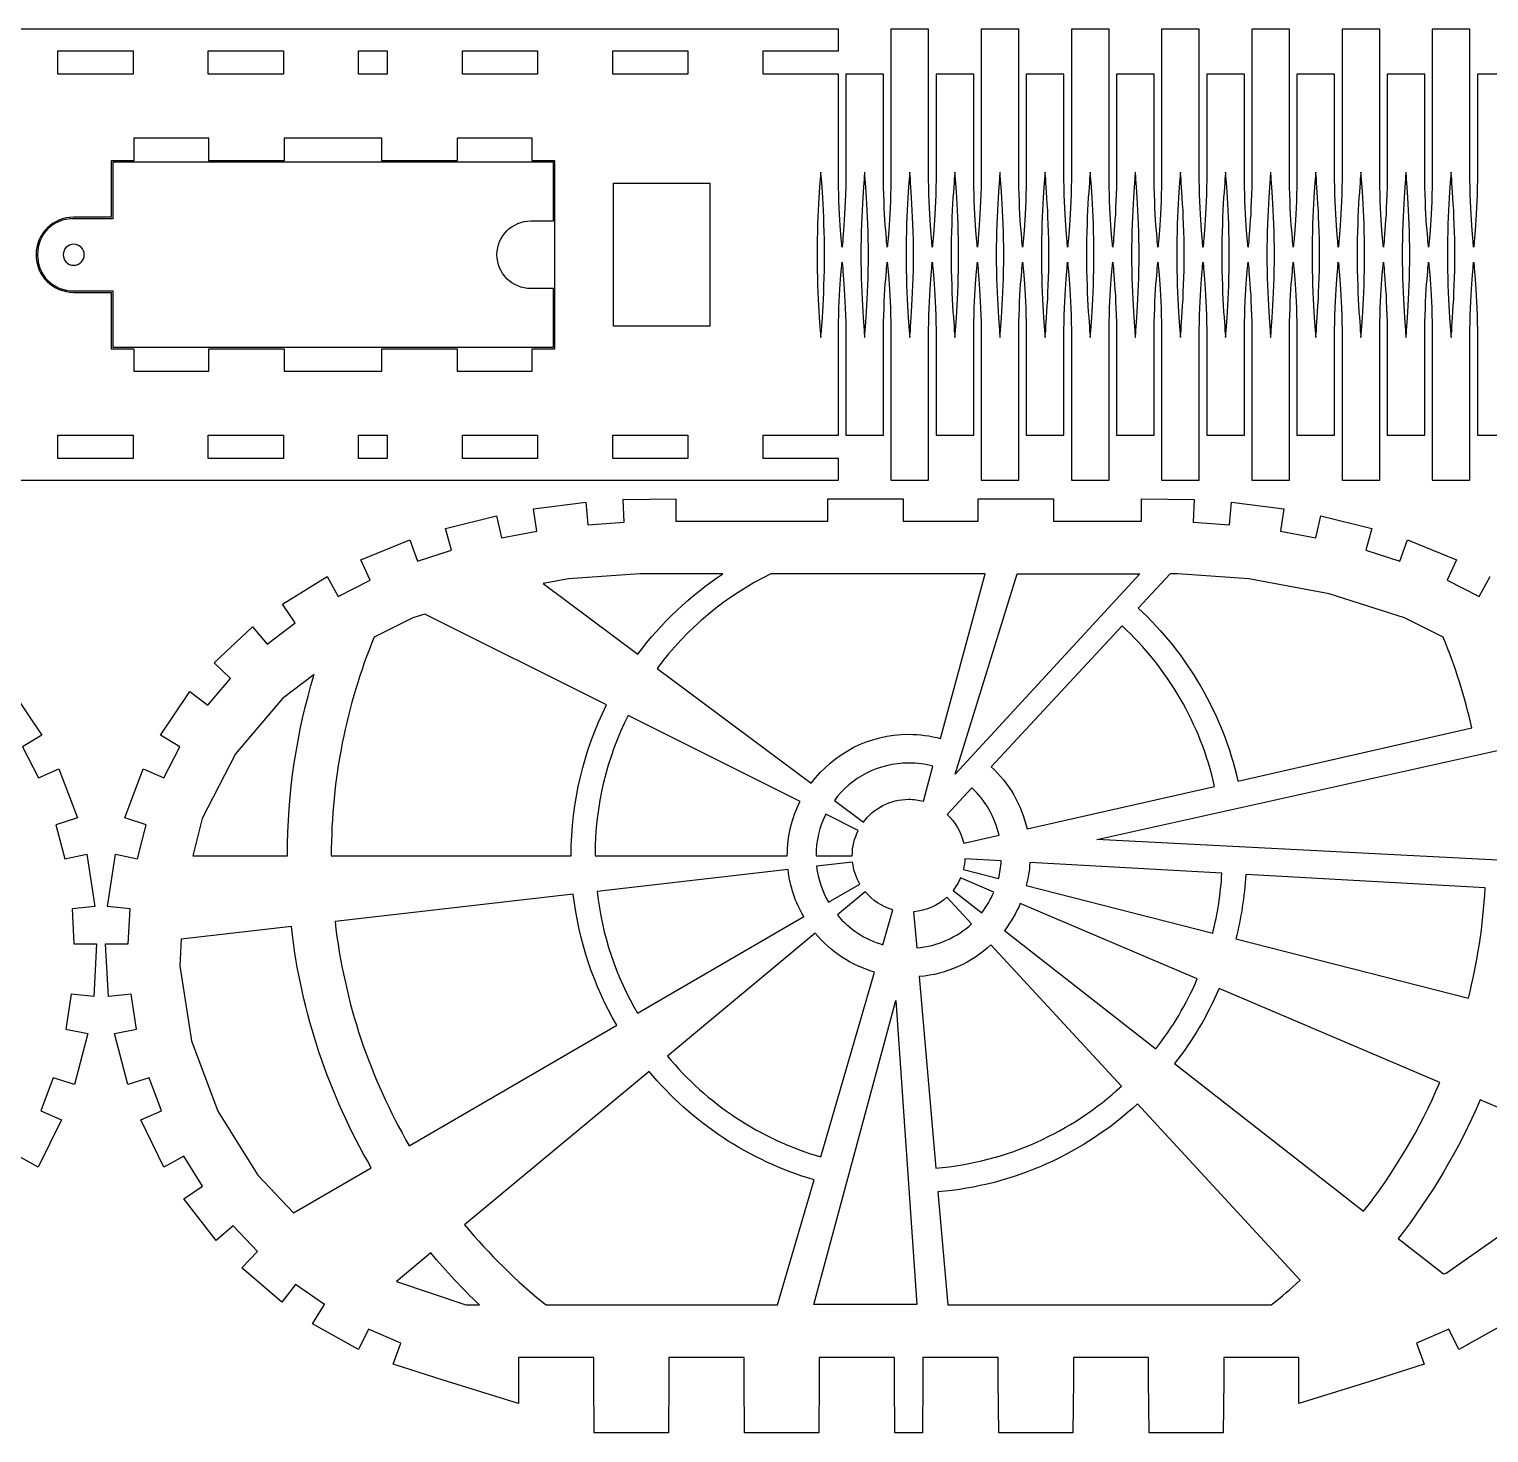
# Model space of a CAD drawing. Extents: x 4 to 516, y -192 to -4.
# Drawn here: x 208.6 to 402.8, y -190.7 to -4 of the extents above; entities that cross this region are included whole.
import ezdxf

# ---------------------------------------------------------------- set-up
doc = ezdxf.new("R2010")
doc.units = 0
doc.layers.add('LAYER_1', color=7, linetype='CONTINUOUS')

msp = doc.modelspace()

# ---------------------------------------------------------------- linework, layer by layer
at = {"layer": 'LAYER_1'}
for points in [[(212.46, -6.9), (222.46, -6.9), (222.46, -10), (212.46, -10), (212.46, -6.9)], [(232.46, -6.9), (242.46, -6.9), (242.46, -10), (232.46, -10), (232.46, -6.9)], [(252.46, -6.9), (256.26, -6.9), (256.26, -10), (252.46, -10), (252.46, -6.9)], [(266.26, -6.9), (276.26, -6.9), (276.26, -10), (266.26, -10), (266.26, -6.9)], [(286.26, -6.9), (296.26, -6.9), (296.26, -10), (286.26, -10), (286.26, -6.9)], [(299.17, -43.5), (286.37, -43.5), (286.37, -24.5), (299.17, -24.5), (299.17, -43.5)], [(222.46, -61.1), (212.46, -61.1), (212.46, -58), (222.46, -58), (222.46, -61.1)], [(242.46, -61.1), (232.46, -61.1), (232.46, -58), (242.46, -58), (242.46, -61.1)], [(256.26, -61.1), (252.46, -61.1), (252.46, -58), (256.26, -58), (256.26, -61.1)], [(276.26, -61.1), (266.26, -61.1), (266.26, -58), (276.26, -58), (276.26, -61.1)], [(296.26, -61.1), (286.26, -61.1), (286.26, -58), (296.26, -58), (296.26, -61.1)], [(404.9, -176.18), (398.78, -179.59), (397.45, -176.9), (393.14, -178.75), (394.19, -181.57), (387.52, -183.68), (377.52, -186.8), (377.52, -180.68), (367.52, -180.68), (367.52, -183.68), (367.45, -190.68), (357.59, -190.68), (357.52, -183.68), (357.52, -180.68), (347.52, -180.68), (347.52, -183.68), (347.45, -190.68), (337.59, -190.68), (337.52, -183.68), (337.52, -180.68), (327.52, -180.68), (327.52, -183.68), (327.45, -190.68), (323.79, -190.68), (323.72, -183.68), (323.72, -180.68), (313.72, -180.68), (313.72, -183.68), (313.65, -190.68), (303.79, -190.68), (303.72, -183.68), (303.72, -180.68), (293.72, -180.68), (293.72, -183.68), (293.65, -190.68), (283.79, -190.68), (283.72, -183.68), (283.72, -180.68), (273.72, -180.68), (273.72, -186.8), (263.72, -183.68), (257.04, -181.57), (258.09, -178.75), (253.78, -176.9), (252.45, -179.59), (246.34, -176.18), (247.93, -173.63), (244.08, -170.95), (242.24, -173.32), (236.94, -168.74), (239.01, -166.57), (235.78, -163.16), (233.5, -165.12), (229.21, -159.58), (231.68, -157.86), (229.2, -153.88), (226.57, -155.33), (223.48, -149.05), (226.24, -147.86), (224.61, -143.46), (221.74, -144.37), (219.98, -137.59), (222.92, -136.98), (222.19, -132.34), (219.2, -132.65), (218.81, -125.66), (221.82, -125.65), (222.05, -120.97), (219.06, -120.67), (220.11, -113.74), (223.05, -114.34), (224.22, -109.8), (221.35, -108.9), (223.81, -102.35), (226.56, -103.56), (228.69, -99.43), (226.1, -97.9), (229.99, -92.08), (232.39, -93.9), (235.41, -90.35), (233.23, -88.28), (238.35, -83.5), (240.29, -85.79), (244.03, -82.96), (242.33, -80.48), (248.29, -76.8), (249.75, -79.43), (254, -77.3), (252.77, -74.57), (259.25, -71.93), (260.27, -74.75), (264.83, -73.29), (264.01, -70.41), (270.8, -68.71), (271.44, -71.64), (276.18, -70.76), (275.72, -67.8), (282.66, -66.92), (282.95, -69.91), (287.78, -69.57), (287.65, -66.57), (294.65, -66.45), (294.65, -69.45), (314.87, -69.45), (314.87, -66.45), (324.87, -66.45), (324.87, -69.45), (334.87, -69.45), (334.87, -66.45), (344.87, -66.45), (344.87, -69.45), (356.59, -69.45), (356.59, -66.45), (363.58, -66.57), (363.45, -69.57), (368.28, -69.91), (368.57, -66.92), (375.52, -67.8), (375.05, -70.76), (379.79, -71.64), (380.43, -68.71), (387.22, -70.41), (386.4, -73.29), (390.96, -74.75), (391.98, -71.93), (398.47, -74.57), (397.23, -77.3), (401.48, -79.43), (402.94, -76.8)], [(356.37, -76.44), (331.82, -103.07), (340.05, -76.44), (356.37, -76.44)], [(206.42, -92.08), (210.32, -97.9), (207.73, -99.43), (209.86, -103.56), (212.6, -102.35), (215.07, -108.9), (212.2, -109.8), (213.37, -114.34), (216.31, -113.74), (217.36, -120.67), (214.37, -120.97), (214.6, -125.65), (217.6, -125.66), (217.22, -132.65), (214.23, -132.34)], [(412.08, -98.11), (421.19, -115.39), (350.64, -111.78), (412.08, -98.11)], [(214.23, -132.34), (213.5, -136.98), (216.44, -137.59), (214.68, -144.37), (211.81, -143.46), (210.18, -147.87), (212.94, -149.05), (209.85, -155.33), (207.22, -153.88)], [(313.01, -173.63), (323.89, -133.18), (326.68, -173.63), (313.01, -173.63)]]:
    msp.add_lwpolyline(points, dxfattribs=at)
for points, knots in [([(436.26, -4), (436.26, -4), (431.26, -4), (431.26, -4), (431.26, -4), (431.26, -23), (431.26, -23), (431.26, -28.53), (430.76, -33), (430.76, -33), (430.76, -33), (430.26, -28.53), (430.26, -23), (430.26, -23), (430.26, -10), (430.26, -10), (430.26, -10), (425.26, -10), (425.26, -10), (425.26, -10), (425.26, -23), (425.26, -23), (425.26, -28.53), (424.76, -33), (424.76, -33), (424.76, -33), (424.26, -28.53), (424.26, -23), (424.26, -23), (424.26, -4), (424.26, -4), (424.26, -4), (419.26, -4), (419.26, -4), (419.26, -4), (419.26, -23), (419.26, -23), (419.26, -28.53), (418.76, -33), (418.76, -33), (418.76, -33), (418.26, -28.53), (418.26, -23), (418.26, -23), (418.26, -10), (418.26, -10), (418.26, -10), (413.26, -10), (413.26, -10), (413.26, -10), (413.26, -23), (413.26, -23), (413.26, -28.53), (412.76, -33), (412.76, -33), (412.76, -33), (412.26, -28.53), (412.26, -23), (412.26, -23), (412.26, -4), (412.26, -4), (412.26, -4), (407.26, -4), (407.26, -4), (407.26, -4), (407.26, -23), (407.26, -23), (407.26, -28.53), (406.76, -33), (406.76, -33), (406.76, -33), (406.26, -28.53), (406.26, -23), (406.26, -23), (406.26, -10), (406.26, -10), (406.26, -10), (401.26, -10), (401.26, -10), (401.26, -10), (401.26, -23), (401.26, -23), (401.26, -28.53), (400.76, -33), (400.76, -33), (400.76, -33), (400.26, -28.53), (400.26, -23), (400.26, -23), (400.26, -4), (400.26, -4), (400.26, -4), (395.26, -4), (395.26, -4), (395.26, -4), (395.26, -23), (395.26, -23), (395.26, -28.53), (394.76, -33), (394.76, -33), (394.76, -33), (394.26, -28.53), (394.26, -23), (394.26, -23), (394.26, -10), (394.26, -10), (394.26, -10), (389.26, -10), (389.26, -10), (389.26, -10), (389.26, -23), (389.26, -23), (389.26, -28.53), (388.76, -33), (388.76, -33), (388.76, -33), (388.26, -28.53), (388.26, -23), (388.26, -23), (388.26, -4), (388.26, -4), (388.26, -4), (383.26, -4), (383.26, -4), (383.26, -4), (383.26, -23), (383.26, -23), (383.26, -28.53), (382.76, -33), (382.76, -33), (382.76, -33), (382.26, -28.53), (382.26, -23), (382.26, -23), (382.26, -10), (382.26, -10), (382.26, -10), (377.26, -10), (377.26, -10), (377.26, -10), (377.26, -23), (377.26, -23), (377.26, -28.53), (376.76, -33), (376.76, -33), (376.76, -33), (376.26, -28.53), (376.26, -23), (376.26, -23), (376.26, -4), (376.26, -4), (376.26, -4), (371.26, -4), (371.26, -4), (371.26, -4), (371.26, -23), (371.26, -23), (371.26, -28.53), (370.76, -33), (370.76, -33), (370.76, -33), (370.26, -28.53), (370.26, -23), (370.26, -23), (370.26, -10), (370.26, -10), (370.26, -10), (365.26, -10), (365.26, -10), (365.26, -10), (365.26, -23), (365.26, -23), (365.26, -28.53), (364.76, -33), (364.76, -33), (364.76, -33), (364.26, -28.53), (364.26, -23), (364.26, -23), (364.26, -4), (364.26, -4), (364.26, -4), (359.26, -4), (359.26, -4), (359.26, -4), (359.26, -23), (359.26, -23), (359.26, -28.53), (358.76, -33), (358.76, -33), (358.76, -33), (358.26, -28.53), (358.26, -23), (358.26, -23), (358.26, -10), (358.26, -10), (358.26, -10), (353.26, -10), (353.26, -10), (353.26, -10), (353.26, -23), (353.26, -23), (353.26, -28.53), (352.76, -33), (352.76, -33), (352.76, -33), (352.26, -28.53), (352.26, -23), (352.26, -23), (352.26, -4), (352.26, -4), (352.26, -4), (347.26, -4), (347.26, -4), (347.26, -4), (347.26, -23), (347.26, -23), (347.26, -28.53), (346.76, -33), (346.76, -33), (346.76, -33), (346.26, -28.53), (346.26, -23), (346.26, -23), (346.26, -10), (346.26, -10), (346.26, -10), (341.26, -10), (341.26, -10), (341.26, -10), (341.26, -23), (341.26, -23), (341.26, -28.53), (340.76, -33), (340.76, -33), (340.76, -33), (340.26, -28.53), (340.26, -23), (340.26, -23), (340.26, -4), (340.26, -4), (340.26, -4), (335.26, -4), (335.26, -4), (335.26, -4), (335.26, -23), (335.26, -23), (335.26, -28.53), (334.76, -33), (334.76, -33), (334.76, -33), (334.26, -28.53), (334.26, -23), (334.26, -23), (334.26, -10), (334.26, -10), (334.26, -10), (329.26, -10), (329.26, -10), (329.26, -10), (329.26, -23), (329.26, -23), (329.26, -28.53), (328.76, -33), (328.76, -33), (328.76, -33), (328.26, -28.53), (328.26, -23), (328.26, -23), (328.26, -4), (328.26, -4), (328.26, -4), (323.26, -4), (323.26, -4), (323.26, -4), (323.26, -23), (323.26, -23), (323.26, -28.53), (322.76, -33), (322.76, -33), (322.76, -33), (322.26, -28.53), (322.26, -23), (322.26, -23), (322.26, -10), (322.26, -10), (322.26, -10), (317.26, -10), (317.26, -10), (317.26, -10), (317.26, -23), (317.26, -23), (317.26, -28.53), (316.76, -33), (316.76, -33), (316.76, -33), (316.26, -28.53), (316.26, -23), (316.26, -23), (316.26, -10), (316.26, -10), (316.26, -10), (306.26, -10), (306.26, -10), (306.26, -10), (306.26, -6.9), (306.26, -6.9), (306.26, -6.9), (316.26, -6.9), (316.26, -6.9), (316.26, -6.9), (316.26, -4), (316.26, -4), (316.26, -4), (192.46, -4), (192.46, -4), (192.46, -4), (192.46, -6.9), (192.46, -6.9), (192.46, -6.9), (202.46, -6.9), (202.46, -6.9), (202.46, -6.9), (202.46, -10), (202.46, -10), (202.46, -10), (192.46, -10), (192.46, -10), (192.46, -10), (192.46, -23), (192.46, -23), (192.46, -28.53), (191.96, -33), (191.96, -33), (191.96, -33), (191.46, -28.53), (191.46, -23), (191.46, -23), (191.46, -10), (191.46, -10), (191.46, -10), (186.46, -10), (186.46, -10), (186.46, -10), (186.46, -23), (186.46, -23), (186.46, -28.53), (185.96, -33), (185.96, -33), (185.96, -33), (185.46, -28.53), (185.46, -23), (185.46, -23), (185.46, -4), (185.46, -4), (185.46, -4), (180.46, -4), (180.46, -4), (180.46, -4), (180.46, -23), (180.46, -23), (180.46, -28.53), (179.96, -33), (179.96, -33), (179.96, -33), (179.46, -28.53), (179.46, -23), (179.46, -23), (179.46, -10), (179.46, -10), (179.46, -10), (174.46, -10), (174.46, -10), (174.46, -10), (174.46, -23), (174.46, -23), (174.46, -28.53), (173.96, -33), (173.96, -33), (173.96, -33), (173.46, -28.53), (173.46, -23), (173.46, -23), (173.46, -4), (173.46, -4), (173.46, -4), (168.46, -4), (168.46, -4), (168.46, -4), (168.46, -23), (168.46, -23), (168.46, -28.53), (167.96, -33), (167.96, -33), (167.96, -33), (167.46, -28.53), (167.46, -23), (167.46, -23), (167.46, -10), (167.46, -10), (167.46, -10), (162.46, -10), (162.46, -10), (162.46, -10), (162.46, -23), (162.46, -23), (162.46, -28.53), (161.96, -33), (161.96, -33), (161.96, -33), (161.46, -28.53), (161.46, -23), (161.46, -23), (161.46, -4), (161.46, -4), (161.46, -4), (156.46, -4), (156.46, -4), (156.46, -4), (156.46, -23), (156.46, -23), (156.46, -28.53), (155.96, -33), (155.96, -33), (155.96, -33), (155.46, -28.53), (155.46, -23), (155.46, -23), (155.46, -10), (155.46, -10), (155.46, -10), (150.46, -10), (150.46, -10), (150.46, -10), (150.46, -23), (150.46, -23), (150.46, -28.53), (149.96, -33), (149.96, -33), (149.96, -33), (149.46, -28.53), (149.46, -23), (149.46, -23), (149.46, -4), (149.46, -4), (149.46, -4), (144.46, -4), (144.46, -4), (144.46, -4), (144.46, -23), (144.46, -23), (144.46, -28.53), (143.96, -33), (143.96, -33), (143.96, -33), (143.46, -28.53), (143.46, -23), (143.46, -23), (143.46, -10), (143.46, -10), (143.46, -10), (138.46, -10), (138.46, -10), (138.46, -10), (138.46, -23), (138.46, -23), (138.46, -28.53), (137.96, -33), (137.96, -33), (137.96, -33), (137.46, -28.53), (137.46, -23), (137.46, -23), (137.46, -4), (137.46, -4), (137.46, -4), (132.46, -4), (132.46, -4), (132.46, -4), (132.46, -23), (132.46, -23), (132.46, -28.53), (131.96, -33), (131.96, -33), (131.96, -33), (131.46, -28.53), (131.46, -23), (131.46, -23), (131.46, -10), (131.46, -10), (131.46, -10), (126.46, -10), (126.46, -10), (126.46, -10), (126.46, -23), (126.46, -23), (126.46, -28.53), (125.96, -33), (125.96, -33), (125.96, -33), (125.46, -28.53), (125.46, -23), (125.46, -23), (125.46, -4), (125.46, -4), (125.46, -4), (120.46, -4), (120.46, -4), (120.46, -4), (120.46, -23), (120.46, -23), (120.46, -28.53), (119.96, -33), (119.96, -33), (119.96, -33), (119.46, -28.53), (119.46, -23), (119.46, -23), (119.46, -10), (119.46, -10), (119.46, -10), (114.46, -10), (114.46, -10), (114.46, -10), (114.46, -23), (114.46, -23), (114.46, -28.53), (113.96, -33), (113.96, -33), (113.96, -33), (113.46, -28.53), (113.46, -23), (113.46, -23), (113.46, -4), (113.46, -4), (113.46, -4), (108.46, -4), (108.46, -4), (108.46, -4), (108.46, -23), (108.46, -23), (108.46, -28.53), (107.96, -33), (107.96, -33), (107.96, -33), (107.46, -28.53), (107.46, -23), (107.46, -23), (107.46, -10), (107.46, -10), (107.46, -10), (102.46, -10), (102.46, -10), (102.46, -10), (102.46, -23), (102.46, -23), (102.46, -28.53), (101.96, -33), (101.96, -33), (101.96, -33), (101.46, -28.53), (101.46, -23), (101.46, -23), (101.46, -4), (101.46, -4), (101.46, -4), (96.46, -4), (96.46, -4), (96.46, -4), (96.46, -23), (96.46, -23), (96.46, -28.53), (95.96, -33), (95.96, -33), (95.96, -33), (95.46, -28.53), (95.46, -23), (95.46, -23), (95.46, -10), (95.46, -10), (95.46, -10), (90.46, -10), (90.46, -10), (90.46, -10), (90.46, -23), (90.46, -23), (90.46, -28.53), (89.96, -33), (89.96, -33), (89.96, -33), (89.46, -28.53), (89.46, -23), (89.46, -23), (89.46, -4), (89.46, -4), (89.46, -4), (84.46, -4), (84.46, -4), (84.46, -4), (84.46, -23), (84.46, -23), (84.46, -28.53), (83.96, -33), (83.96, -33), (83.96, -33), (83.46, -28.53), (83.46, -23), (83.46, -23), (83.46, -10), (83.46, -10), (83.46, -10), (78.46, -10), (78.46, -10), (78.46, -10), (78.46, -23), (78.46, -23), (78.46, -28.53), (77.96, -33), (77.96, -33), (77.96, -33), (77.46, -28.53), (77.46, -23), (77.46, -23), (77.46, -4), (77.46, -4), (77.46, -4), (72.46, -4), (72.46, -4)], [0, 0, 0, 0, 1, 1, 1, 2, 2, 2, 3, 3, 3, 4, 4, 4, 5, 5, 5, 6, 6, 6, 7, 7, 7, 8, 8, 8, 9, 9, 9, 10, 10, 10, 11, 11, 11, 12, 12, 12, 13, 13, 13, 14, 14, 14, 15, 15, 15, 16, 16, 16, 17, 17, 17, 18, 18, 18, 19, 19, 19, 20, 20, 20, 21, 21, 21, 22, 22, 22, 23, 23, 23, 24, 24, 24, 25, 25, 25, 26, 26, 26, 27, 27, 27, 28, 28, 28, 29, 29, 29, 30, 30, 30, 31, 31, 31, 32, 32, 32, 33, 33, 33, 34, 34, 34, 35, 35, 35, 36, 36, 36, 37, 37, 37, 38, 38, 38, 39, 39, 39, 40, 40, 40, 41, 41, 41, 42, 42, 42, 43, 43, 43, 44, 44, 44, 45, 45, 45, 46, 46, 46, 47, 47, 47, 48, 48, 48, 49, 49, 49, 50, 50, 50, 51, 51, 51, 52, 52, 52, 53, 53, 53, 54, 54, 54, 55, 55, 55, 56, 56, 56, 57, 57, 57, 58, 58, 58, 59, 59, 59, 60, 60, 60, 61, 61, 61, 62, 62, 62, 63, 63, 63, 64, 64, 64, 65, 65, 65, 66, 66, 66, 67, 67, 67, 68, 68, 68, 69, 69, 69, 70, 70, 70, 71, 71, 71, 72, 72, 72, 73, 73, 73, 74, 74, 74, 75, 75, 75, 76, 76, 76, 77, 77, 77, 78, 78, 78, 79, 79, 79, 80, 80, 80, 81, 81, 81, 82, 82, 82, 83, 83, 83, 84, 84, 84, 85, 85, 85, 86, 86, 86, 87, 87, 87, 88, 88, 88, 89, 89, 89, 90, 90, 90, 91, 91, 91, 92, 92, 92, 93, 93, 93, 94, 94, 94, 95, 95, 95, 96, 96, 96, 97, 97, 97, 98, 98, 98, 99, 99, 99, 100, 100, 100, 101, 101, 101, 102, 102, 102, 103, 103, 103, 104, 104, 104, 105, 105, 105, 106, 106, 106, 107, 107, 107, 108, 108, 108, 109, 109, 109, 110, 110, 110, 111, 111, 111, 112, 112, 112, 113, 113, 113, 114, 114, 114, 115, 115, 115, 116, 116, 116, 117, 117, 117, 118, 118, 118, 119, 119, 119, 120, 120, 120, 121, 121, 121, 122, 122, 122, 123, 123, 123, 124, 124, 124, 125, 125, 125, 126, 126, 126, 127, 127, 127, 128, 128, 128, 129, 129, 129, 130, 130, 130, 131, 131, 131, 132, 132, 132, 133, 133, 133, 134, 134, 134, 135, 135, 135, 136, 136, 136, 137, 137, 137, 138, 138, 138, 139, 139, 139, 140, 140, 140, 141, 141, 141, 142, 142, 142, 143, 143, 143, 144, 144, 144, 145, 145, 145, 146, 146, 146, 147, 147, 147, 148, 148, 148, 149, 149, 149, 150, 150, 150, 151, 151, 151, 152, 152, 152, 153, 153, 153, 154, 154, 154, 155, 155, 155, 156, 156, 156, 157, 157, 157, 158, 158, 158, 159, 159, 159, 160, 160, 160, 161, 161, 161, 162, 162, 162, 163, 163, 163, 164, 164, 164, 165, 165, 165, 166, 166, 166, 167, 167, 167, 168, 168, 168, 169, 169, 169, 170, 170, 170, 171, 171, 171, 172, 172, 172, 173, 173, 173, 174, 174, 174, 175, 175, 175, 176, 176, 176, 177, 177, 177, 178, 178, 178, 179, 179, 179, 180, 180, 180, 181, 181, 181, 182, 182, 182, 183, 183, 183, 184, 184, 184, 185, 185, 185, 186, 186, 186, 187, 187, 187, 188, 188, 188, 189, 189, 189, 190, 190, 190, 191, 191, 191, 192, 192, 192, 193, 193, 193, 194, 194, 194, 195, 195, 195, 196, 196, 196, 197, 197, 197, 198, 198, 198, 199, 199, 199, 200, 200, 200, 201, 201, 201, 202, 202, 202, 203, 203, 203, 204, 204, 204, 205, 205, 205, 206, 206, 206, 207, 207, 207, 208, 208, 208, 209, 209, 209, 209]), ([(278.55, -46.5), (278.55, -46.5), (275.55, -46.5), (275.55, -46.5), (275.55, -46.5), (275.55, -49.5), (275.55, -49.5), (275.55, -49.5), (265.55, -49.5), (265.55, -49.5), (265.55, -49.5), (265.55, -46.5), (265.55, -46.5), (265.55, -46.5), (255.55, -46.5), (255.55, -46.5), (255.55, -46.5), (255.55, -49.5), (255.55, -49.5), (255.55, -49.5), (242.55, -49.5), (242.55, -49.5), (242.55, -49.5), (242.55, -46.5), (242.55, -46.5), (242.55, -46.5), (232.55, -46.5), (232.55, -46.5), (232.55, -46.5), (232.55, -49.5), (232.55, -49.5), (232.55, -49.5), (222.55, -49.5), (222.55, -49.5), (222.55, -49.5), (222.55, -46.5), (222.55, -46.5), (222.55, -46.5), (219.55, -46.5), (219.55, -46.5), (219.55, -46.5), (219.55, -39), (219.55, -39), (219.55, -39), (214.55, -39), (214.55, -39), (211.79, -39), (209.55, -36.76), (209.55, -34), (209.55, -31.24), (211.79, -29), (214.55, -29), (214.55, -29), (219.55, -29), (219.55, -29), (219.55, -29), (219.55, -21.5), (219.55, -21.5), (219.55, -21.5), (222.55, -21.5), (222.55, -21.5), (222.55, -21.5), (222.55, -18.5), (222.55, -18.5), (222.55, -18.5), (232.55, -18.5), (232.55, -18.5), (232.55, -18.5), (232.55, -21.5), (232.55, -21.5), (232.55, -21.5), (242.55, -21.5), (242.55, -21.5), (242.55, -21.5), (242.55, -18.5), (242.55, -18.5), (242.55, -18.5), (255.55, -18.5), (255.55, -18.5), (255.55, -18.5), (255.55, -21.5), (255.55, -21.5), (255.55, -21.5), (265.55, -21.5), (265.55, -21.5), (265.55, -21.5), (265.55, -18.5), (265.55, -18.5), (265.55, -18.5), (275.55, -18.5), (275.55, -18.5), (275.55, -18.5), (275.55, -21.5), (275.55, -21.5), (275.55, -21.5), (278.55, -21.5), (278.55, -21.5), (278.55, -21.5), (278.55, -46.5), (278.55, -46.5)], [0, 0, 0, 0, 1, 1, 1, 2, 2, 2, 3, 3, 3, 4, 4, 4, 5, 5, 5, 6, 6, 6, 7, 7, 7, 8, 8, 8, 9, 9, 9, 10, 10, 10, 11, 11, 11, 12, 12, 12, 13, 13, 13, 14, 14, 14, 15, 15, 15, 16, 16, 16, 17, 17, 17, 18, 18, 18, 19, 19, 19, 20, 20, 20, 21, 21, 21, 22, 22, 22, 23, 23, 23, 24, 24, 24, 25, 25, 25, 26, 26, 26, 27, 27, 27, 28, 28, 28, 29, 29, 29, 30, 30, 30, 31, 31, 31, 32, 32, 32, 33, 33, 33, 33]), ([(278.36, -29.5), (278.36, -29.5), (275.36, -29.5), (275.36, -29.5), (272.88, -29.5), (270.86, -31.52), (270.86, -34), (270.86, -36.49), (272.88, -38.5), (275.36, -38.5), (275.36, -38.5), (278.36, -38.5), (278.36, -38.5), (278.36, -38.5), (278.36, -46.3), (278.36, -46.3), (278.36, -46.3), (219.76, -46.3), (219.76, -46.3), (219.76, -46.3), (219.76, -38.8), (219.76, -38.8), (219.76, -38.8), (214.56, -38.8), (214.56, -38.8), (211.8, -38.8), (209.76, -36.76), (209.76, -34), (209.76, -31.24), (211.8, -29.2), (214.56, -29.2), (214.56, -29.2), (219.76, -29.2), (219.76, -29.2), (219.76, -29.2), (219.76, -21.7), (219.76, -21.7), (219.76, -21.7), (278.36, -21.7), (278.36, -21.7), (278.36, -21.7), (278.36, -29.5), (278.36, -29.5)], [0, 0, 0, 0, 1, 1, 1, 2, 2, 2, 3, 3, 3, 4, 4, 4, 5, 5, 5, 6, 6, 6, 7, 7, 7, 8, 8, 8, 9, 9, 9, 10, 10, 10, 11, 11, 11, 12, 12, 12, 13, 13, 13, 14, 14, 14, 14]), ([(313.93, -45), (313.93, -45), (313.43, -39.52), (313.43, -34), (313.43, -28.48), (313.93, -23), (313.93, -23), (313.93, -23), (314.43, -28.48), (314.43, -34), (314.43, -39.52), (313.93, -45), (313.93, -45)], [0, 0, 0, 0, 1, 1, 1, 2, 2, 2, 3, 3, 3, 4, 4, 4, 4]), ([(319.76, -45), (319.76, -45), (319.26, -39.52), (319.26, -34), (319.26, -28.48), (319.76, -23), (319.76, -23), (319.76, -23), (320.26, -28.48), (320.26, -34), (320.26, -39.52), (319.76, -45), (319.76, -45)], [0, 0, 0, 0, 1, 1, 1, 2, 2, 2, 3, 3, 3, 4, 4, 4, 4]), ([(325.76, -45), (325.76, -45), (325.26, -39.52), (325.26, -34), (325.26, -28.48), (325.76, -23), (325.76, -23), (325.76, -23), (326.26, -28.48), (326.26, -34), (326.26, -39.52), (325.76, -45), (325.76, -45)], [0, 0, 0, 0, 1, 1, 1, 2, 2, 2, 3, 3, 3, 4, 4, 4, 4]), ([(331.76, -45), (331.76, -45), (331.26, -39.52), (331.26, -34), (331.26, -28.48), (331.76, -23), (331.76, -23), (331.76, -23), (332.26, -28.48), (332.26, -34), (332.26, -39.52), (331.76, -45), (331.76, -45)], [0, 0, 0, 0, 1, 1, 1, 2, 2, 2, 3, 3, 3, 4, 4, 4, 4]), ([(337.76, -45), (337.76, -45), (337.26, -39.52), (337.26, -34), (337.26, -28.48), (337.76, -23), (337.76, -23), (337.76, -23), (338.26, -28.48), (338.26, -34), (338.26, -39.52), (337.76, -45), (337.76, -45)], [0, 0, 0, 0, 1, 1, 1, 2, 2, 2, 3, 3, 3, 4, 4, 4, 4]), ([(343.76, -45), (343.76, -45), (343.26, -39.52), (343.26, -34), (343.26, -28.48), (343.76, -23), (343.76, -23), (343.76, -23), (344.26, -28.48), (344.26, -34), (344.26, -39.52), (343.76, -45), (343.76, -45)], [0, 0, 0, 0, 1, 1, 1, 2, 2, 2, 3, 3, 3, 4, 4, 4, 4]), ([(349.76, -45), (349.76, -45), (349.26, -39.52), (349.26, -34), (349.26, -28.48), (349.76, -23), (349.76, -23), (349.76, -23), (350.26, -28.48), (350.26, -34), (350.26, -39.52), (349.76, -45), (349.76, -45)], [0, 0, 0, 0, 1, 1, 1, 2, 2, 2, 3, 3, 3, 4, 4, 4, 4]), ([(355.76, -45), (355.76, -45), (355.26, -39.52), (355.26, -34), (355.26, -28.48), (355.76, -23), (355.76, -23), (355.76, -23), (356.26, -28.48), (356.26, -34), (356.26, -39.52), (355.76, -45), (355.76, -45)], [0, 0, 0, 0, 1, 1, 1, 2, 2, 2, 3, 3, 3, 4, 4, 4, 4]), ([(361.76, -45), (361.76, -45), (361.26, -39.52), (361.26, -34), (361.26, -28.48), (361.76, -23), (361.76, -23), (361.76, -23), (362.26, -28.48), (362.26, -34), (362.26, -39.52), (361.76, -45), (361.76, -45)], [0, 0, 0, 0, 1, 1, 1, 2, 2, 2, 3, 3, 3, 4, 4, 4, 4]), ([(367.76, -45), (367.76, -45), (367.26, -39.52), (367.26, -34), (367.26, -28.48), (367.76, -23), (367.76, -23), (367.76, -23), (368.26, -28.48), (368.26, -34), (368.26, -39.52), (367.76, -45), (367.76, -45)], [0, 0, 0, 0, 1, 1, 1, 2, 2, 2, 3, 3, 3, 4, 4, 4, 4]), ([(373.76, -45), (373.76, -45), (373.26, -39.52), (373.26, -34), (373.26, -28.48), (373.76, -23), (373.76, -23), (373.76, -23), (374.26, -28.48), (374.26, -34), (374.26, -39.52), (373.76, -45), (373.76, -45)], [0, 0, 0, 0, 1, 1, 1, 2, 2, 2, 3, 3, 3, 4, 4, 4, 4]), ([(379.76, -45), (379.76, -45), (379.26, -39.52), (379.26, -34), (379.26, -28.48), (379.76, -23), (379.76, -23), (379.76, -23), (380.26, -28.48), (380.26, -34), (380.26, -39.52), (379.76, -45), (379.76, -45)], [0, 0, 0, 0, 1, 1, 1, 2, 2, 2, 3, 3, 3, 4, 4, 4, 4]), ([(385.76, -45), (385.76, -45), (385.26, -39.52), (385.26, -34), (385.26, -28.48), (385.76, -23), (385.76, -23), (385.76, -23), (386.26, -28.48), (386.26, -34), (386.26, -39.52), (385.76, -45), (385.76, -45)], [0, 0, 0, 0, 1, 1, 1, 2, 2, 2, 3, 3, 3, 4, 4, 4, 4]), ([(391.76, -45), (391.76, -45), (391.26, -39.52), (391.26, -34), (391.26, -28.48), (391.76, -23), (391.76, -23), (391.76, -23), (392.26, -28.48), (392.26, -34), (392.26, -39.52), (391.76, -45), (391.76, -45)], [0, 0, 0, 0, 1, 1, 1, 2, 2, 2, 3, 3, 3, 4, 4, 4, 4]), ([(397.76, -45), (397.76, -45), (397.26, -39.52), (397.26, -34), (397.26, -28.48), (397.76, -23), (397.76, -23), (397.76, -23), (398.26, -28.48), (398.26, -34), (398.26, -39.52), (397.76, -45), (397.76, -45)], [0, 0, 0, 0, 1, 1, 1, 2, 2, 2, 3, 3, 3, 4, 4, 4, 4]), ([(214.56, -32.6), (215.34, -32.6), (215.96, -33.23), (215.96, -34), (215.96, -34.77), (215.34, -35.4), (214.56, -35.4), (213.79, -35.4), (213.16, -34.77), (213.16, -34), (213.16, -33.23), (213.79, -32.6), (214.56, -32.6)], [0, 0, 0, 0, 1, 1, 1, 2, 2, 2, 3, 3, 3, 4, 4, 4, 4]), ([(72.46, -64), (72.46, -64), (77.46, -64), (77.46, -64), (77.46, -64), (77.46, -45), (77.46, -45), (77.46, -39.48), (77.96, -35), (77.96, -35), (77.96, -35), (78.46, -39.48), (78.46, -45), (78.46, -45), (78.46, -58), (78.46, -58), (78.46, -58), (83.46, -58), (83.46, -58), (83.46, -58), (83.46, -45), (83.46, -45), (83.46, -39.48), (83.96, -35), (83.96, -35), (83.96, -35), (84.46, -39.48), (84.46, -45), (84.46, -45), (84.46, -64), (84.46, -64), (84.46, -64), (89.46, -64), (89.46, -64), (89.46, -64), (89.46, -45), (89.46, -45), (89.46, -39.48), (89.96, -35), (89.96, -35), (89.96, -35), (90.46, -39.48), (90.46, -45), (90.46, -45), (90.46, -58), (90.46, -58), (90.46, -58), (95.46, -58), (95.46, -58), (95.46, -58), (95.46, -45), (95.46, -45), (95.46, -39.48), (95.96, -35), (95.96, -35), (95.96, -35), (96.46, -39.48), (96.46, -45), (96.46, -45), (96.46, -64), (96.46, -64), (96.46, -64), (101.46, -64), (101.46, -64), (101.46, -64), (101.46, -45), (101.46, -45), (101.46, -39.48), (101.96, -35), (101.96, -35), (101.96, -35), (102.46, -39.48), (102.46, -45), (102.46, -45), (102.46, -58), (102.46, -58), (102.46, -58), (107.46, -58), (107.46, -58), (107.46, -58), (107.46, -45), (107.46, -45), (107.46, -39.48), (107.96, -35), (107.96, -35), (107.96, -35), (108.46, -39.48), (108.46, -45), (108.46, -45), (108.46, -64), (108.46, -64), (108.46, -64), (113.46, -64), (113.46, -64), (113.46, -64), (113.46, -45), (113.46, -45), (113.46, -39.48), (113.96, -35), (113.96, -35), (113.96, -35), (114.46, -39.48), (114.46, -45), (114.46, -45), (114.46, -58), (114.46, -58), (114.46, -58), (119.46, -58), (119.46, -58), (119.46, -58), (119.46, -45), (119.46, -45), (119.46, -39.48), (119.96, -35), (119.96, -35), (119.96, -35), (120.46, -39.48), (120.46, -45), (120.46, -45), (120.46, -64), (120.46, -64), (120.46, -64), (125.46, -64), (125.46, -64), (125.46, -64), (125.46, -45), (125.46, -45), (125.46, -39.48), (125.96, -35), (125.96, -35), (125.96, -35), (126.46, -39.48), (126.46, -45), (126.46, -45), (126.46, -58), (126.46, -58), (126.46, -58), (131.46, -58), (131.46, -58), (131.46, -58), (131.46, -45), (131.46, -45), (131.46, -39.48), (131.96, -35), (131.96, -35), (131.96, -35), (132.46, -39.48), (132.46, -45), (132.46, -45), (132.46, -64), (132.46, -64), (132.46, -64), (137.46, -64), (137.46, -64), (137.46, -64), (137.46, -45), (137.46, -45), (137.46, -39.48), (137.96, -35), (137.96, -35), (137.96, -35), (138.46, -39.48), (138.46, -45), (138.46, -45), (138.46, -58), (138.46, -58), (138.46, -58), (143.46, -58), (143.46, -58), (143.46, -58), (143.46, -45), (143.46, -45), (143.46, -39.48), (143.96, -35), (143.96, -35), (143.96, -35), (144.46, -39.48), (144.46, -45), (144.46, -45), (144.46, -64), (144.46, -64), (144.46, -64), (149.46, -64), (149.46, -64), (149.46, -64), (149.46, -45), (149.46, -45), (149.46, -39.48), (149.96, -35), (149.96, -35), (149.96, -35), (150.46, -39.48), (150.46, -45), (150.46, -45), (150.46, -58), (150.46, -58), (150.46, -58), (155.46, -58), (155.46, -58), (155.46, -58), (155.46, -45), (155.46, -45), (155.46, -39.48), (155.96, -35), (155.96, -35), (155.96, -35), (156.46, -39.48), (156.46, -45), (156.46, -45), (156.46, -64), (156.46, -64), (156.46, -64), (161.46, -64), (161.46, -64), (161.46, -64), (161.46, -45), (161.46, -45), (161.46, -39.48), (161.96, -35), (161.96, -35), (161.96, -35), (162.46, -39.48), (162.46, -45), (162.46, -45), (162.46, -58), (162.46, -58), (162.46, -58), (167.46, -58), (167.46, -58), (167.46, -58), (167.46, -45), (167.46, -45), (167.46, -39.48), (167.96, -35), (167.96, -35), (167.96, -35), (168.46, -39.48), (168.46, -45), (168.46, -45), (168.46, -64), (168.46, -64), (168.46, -64), (173.46, -64), (173.46, -64), (173.46, -64), (173.46, -45), (173.46, -45), (173.46, -39.48), (173.96, -35), (173.96, -35), (173.96, -35), (174.46, -39.48), (174.46, -45), (174.46, -45), (174.46, -58), (174.46, -58), (174.46, -58), (179.46, -58), (179.46, -58), (179.46, -58), (179.46, -45), (179.46, -45), (179.46, -39.48), (179.96, -35), (179.96, -35), (179.96, -35), (180.46, -39.48), (180.46, -45), (180.46, -45), (180.46, -64), (180.46, -64), (180.46, -64), (185.46, -64), (185.46, -64), (185.46, -64), (185.46, -45), (185.46, -45), (185.46, -39.48), (185.96, -35), (185.96, -35), (185.96, -35), (186.46, -39.48), (186.46, -45), (186.46, -45), (186.46, -58), (186.46, -58), (186.46, -58), (191.46, -58), (191.46, -58), (191.46, -58), (191.46, -45), (191.46, -45), (191.46, -39.48), (191.96, -35), (191.96, -35), (191.96, -35), (192.46, -39.48), (192.46, -45), (192.46, -45), (192.46, -58), (192.46, -58), (192.46, -58), (202.46, -58), (202.46, -58), (202.46, -58), (202.46, -61), (202.46, -61), (202.46, -61), (192.46, -61), (192.46, -61), (192.46, -61), (192.46, -64), (192.46, -64), (192.46, -64), (316.26, -64), (316.26, -64), (316.26, -64), (316.26, -61.1), (316.26, -61.1), (316.26, -61.1), (306.26, -61.1), (306.26, -61.1), (306.26, -61.1), (306.26, -58), (306.26, -58), (306.26, -58), (316.26, -58), (316.26, -58), (316.26, -58), (316.26, -45), (316.26, -45), (316.26, -39.48), (316.76, -35), (316.76, -35), (316.76, -35), (317.26, -39.48), (317.26, -45), (317.26, -45), (317.26, -58), (317.26, -58), (317.26, -58), (322.26, -58), (322.26, -58), (322.26, -58), (322.26, -45), (322.26, -45), (322.26, -39.48), (322.76, -35), (322.76, -35), (322.76, -35), (323.26, -39.48), (323.26, -45), (323.26, -45), (323.26, -64), (323.26, -64), (323.26, -64), (328.26, -64), (328.26, -64), (328.26, -64), (328.26, -45), (328.26, -45), (328.26, -39.48), (328.76, -35), (328.76, -35), (328.76, -35), (329.26, -39.48), (329.26, -45), (329.26, -45), (329.26, -58), (329.26, -58), (329.26, -58), (334.26, -58), (334.26, -58), (334.26, -58), (334.26, -45), (334.26, -45), (334.26, -39.48), (334.76, -35), (334.76, -35), (334.76, -35), (335.26, -39.48), (335.26, -45), (335.26, -45), (335.26, -64), (335.26, -64), (335.26, -64), (340.26, -64), (340.26, -64), (340.26, -64), (340.26, -45), (340.26, -45), (340.26, -39.48), (340.76, -35), (340.76, -35), (340.76, -35), (341.26, -39.48), (341.26, -45), (341.26, -45), (341.26, -58), (341.26, -58), (341.26, -58), (346.26, -58), (346.26, -58), (346.26, -58), (346.26, -45), (346.26, -45), (346.26, -39.48), (346.76, -35), (346.76, -35), (346.76, -35), (347.26, -39.48), (347.26, -45), (347.26, -45), (347.26, -64), (347.26, -64), (347.26, -64), (352.26, -64), (352.26, -64), (352.26, -64), (352.26, -45), (352.26, -45), (352.26, -39.48), (352.76, -35), (352.76, -35), (352.76, -35), (353.26, -39.48), (353.26, -45), (353.26, -45), (353.26, -58), (353.26, -58), (353.26, -58), (358.26, -58), (358.26, -58), (358.26, -58), (358.26, -45), (358.26, -45), (358.26, -39.48), (358.76, -35), (358.76, -35), (358.76, -35), (359.26, -39.48), (359.26, -45), (359.26, -45), (359.26, -64), (359.26, -64), (359.26, -64), (364.26, -64), (364.26, -64), (364.26, -64), (364.26, -45), (364.26, -45), (364.26, -39.48), (364.76, -35), (364.76, -35), (364.76, -35), (365.26, -39.48), (365.26, -45), (365.26, -45), (365.26, -58), (365.26, -58), (365.26, -58), (370.26, -58), (370.26, -58), (370.26, -58), (370.26, -45), (370.26, -45), (370.26, -39.48), (370.76, -35), (370.76, -35), (370.76, -35), (371.26, -39.48), (371.26, -45), (371.26, -45), (371.26, -64), (371.26, -64), (371.26, -64), (376.26, -64), (376.26, -64), (376.26, -64), (376.26, -45), (376.26, -45), (376.26, -39.48), (376.76, -35), (376.76, -35), (376.76, -35), (377.26, -39.48), (377.26, -45), (377.26, -45), (377.26, -58), (377.26, -58), (377.26, -58), (382.26, -58), (382.26, -58), (382.26, -58), (382.26, -45), (382.26, -45), (382.26, -39.48), (382.76, -35), (382.76, -35), (382.76, -35), (383.26, -39.48), (383.26, -45), (383.26, -45), (383.26, -64), (383.26, -64), (383.26, -64), (388.26, -64), (388.26, -64), (388.26, -64), (388.26, -45), (388.26, -45), (388.26, -39.48), (388.76, -35), (388.76, -35), (388.76, -35), (389.26, -39.48), (389.26, -45), (389.26, -45), (389.26, -58), (389.26, -58), (389.26, -58), (394.26, -58), (394.26, -58), (394.26, -58), (394.26, -45), (394.26, -45), (394.26, -39.48), (394.76, -35), (394.76, -35), (394.76, -35), (395.26, -39.48), (395.26, -45), (395.26, -45), (395.26, -64), (395.26, -64), (395.26, -64), (400.26, -64), (400.26, -64), (400.26, -64), (400.26, -45), (400.26, -45), (400.26, -39.48), (400.76, -35), (400.76, -35), (400.76, -35), (401.26, -39.48), (401.26, -45), (401.26, -45), (401.26, -58), (401.26, -58), (401.26, -58), (406.26, -58), (406.26, -58), (406.26, -58), (406.26, -45), (406.26, -45), (406.26, -39.48), (406.76, -35), (406.76, -35), (406.76, -35), (407.26, -39.48), (407.26, -45), (407.26, -45), (407.26, -64), (407.26, -64), (407.26, -64), (412.26, -64), (412.26, -64), (412.26, -64), (412.26, -45), (412.26, -45), (412.26, -39.48), (412.76, -35), (412.76, -35), (412.76, -35), (413.26, -39.48), (413.26, -45), (413.26, -45), (413.26, -58), (413.26, -58), (413.26, -58), (418.26, -58), (418.26, -58), (418.26, -58), (418.26, -45), (418.26, -45), (418.26, -39.48), (418.76, -35), (418.76, -35), (418.76, -35), (419.26, -39.48), (419.26, -45), (419.26, -45), (419.26, -64), (419.26, -64), (419.26, -64), (424.26, -64), (424.26, -64), (424.26, -64), (424.26, -45), (424.26, -45), (424.26, -39.48), (424.76, -35), (424.76, -35), (424.76, -35), (425.26, -39.48), (425.26, -45), (425.26, -45), (425.26, -58), (425.26, -58), (425.26, -58), (430.26, -58), (430.26, -58), (430.26, -58), (430.26, -45), (430.26, -45), (430.26, -39.48), (430.76, -35), (430.76, -35), (430.76, -35), (431.26, -39.48), (431.26, -45), (431.26, -45), (431.26, -64), (431.26, -64), (431.26, -64), (436.26, -64), (436.26, -64)], [0, 0, 0, 0, 1, 1, 1, 2, 2, 2, 3, 3, 3, 4, 4, 4, 5, 5, 5, 6, 6, 6, 7, 7, 7, 8, 8, 8, 9, 9, 9, 10, 10, 10, 11, 11, 11, 12, 12, 12, 13, 13, 13, 14, 14, 14, 15, 15, 15, 16, 16, 16, 17, 17, 17, 18, 18, 18, 19, 19, 19, 20, 20, 20, 21, 21, 21, 22, 22, 22, 23, 23, 23, 24, 24, 24, 25, 25, 25, 26, 26, 26, 27, 27, 27, 28, 28, 28, 29, 29, 29, 30, 30, 30, 31, 31, 31, 32, 32, 32, 33, 33, 33, 34, 34, 34, 35, 35, 35, 36, 36, 36, 37, 37, 37, 38, 38, 38, 39, 39, 39, 40, 40, 40, 41, 41, 41, 42, 42, 42, 43, 43, 43, 44, 44, 44, 45, 45, 45, 46, 46, 46, 47, 47, 47, 48, 48, 48, 49, 49, 49, 50, 50, 50, 51, 51, 51, 52, 52, 52, 53, 53, 53, 54, 54, 54, 55, 55, 55, 56, 56, 56, 57, 57, 57, 58, 58, 58, 59, 59, 59, 60, 60, 60, 61, 61, 61, 62, 62, 62, 63, 63, 63, 64, 64, 64, 65, 65, 65, 66, 66, 66, 67, 67, 67, 68, 68, 68, 69, 69, 69, 70, 70, 70, 71, 71, 71, 72, 72, 72, 73, 73, 73, 74, 74, 74, 75, 75, 75, 76, 76, 76, 77, 77, 77, 78, 78, 78, 79, 79, 79, 80, 80, 80, 81, 81, 81, 82, 82, 82, 83, 83, 83, 84, 84, 84, 85, 85, 85, 86, 86, 86, 87, 87, 87, 88, 88, 88, 89, 89, 89, 90, 90, 90, 91, 91, 91, 92, 92, 92, 93, 93, 93, 94, 94, 94, 95, 95, 95, 96, 96, 96, 97, 97, 97, 98, 98, 98, 99, 99, 99, 100, 100, 100, 101, 101, 101, 102, 102, 102, 103, 103, 103, 104, 104, 104, 105, 105, 105, 106, 106, 106, 107, 107, 107, 108, 108, 108, 109, 109, 109, 110, 110, 110, 111, 111, 111, 112, 112, 112, 113, 113, 113, 114, 114, 114, 115, 115, 115, 116, 116, 116, 117, 117, 117, 118, 118, 118, 119, 119, 119, 120, 120, 120, 121, 121, 121, 122, 122, 122, 123, 123, 123, 124, 124, 124, 125, 125, 125, 126, 126, 126, 127, 127, 127, 128, 128, 128, 129, 129, 129, 130, 130, 130, 131, 131, 131, 132, 132, 132, 133, 133, 133, 134, 134, 134, 135, 135, 135, 136, 136, 136, 137, 137, 137, 138, 138, 138, 139, 139, 139, 140, 140, 140, 141, 141, 141, 142, 142, 142, 143, 143, 143, 144, 144, 144, 145, 145, 145, 146, 146, 146, 147, 147, 147, 148, 148, 148, 149, 149, 149, 150, 150, 150, 151, 151, 151, 152, 152, 152, 153, 153, 153, 154, 154, 154, 155, 155, 155, 156, 156, 156, 157, 157, 157, 158, 158, 158, 159, 159, 159, 160, 160, 160, 161, 161, 161, 162, 162, 162, 163, 163, 163, 164, 164, 164, 165, 165, 165, 166, 166, 166, 167, 167, 167, 168, 168, 168, 169, 169, 169, 170, 170, 170, 171, 171, 171, 172, 172, 172, 173, 173, 173, 174, 174, 174, 175, 175, 175, 176, 176, 176, 177, 177, 177, 178, 178, 178, 179, 179, 179, 180, 180, 180, 181, 181, 181, 182, 182, 182, 183, 183, 183, 184, 184, 184, 185, 185, 185, 186, 186, 186, 187, 187, 187, 188, 188, 188, 189, 189, 189, 190, 190, 190, 191, 191, 191, 192, 192, 192, 193, 193, 193, 194, 194, 194, 195, 195, 195, 196, 196, 196, 197, 197, 197, 198, 198, 198, 199, 199, 199, 200, 200, 200, 201, 201, 201, 202, 202, 202, 203, 203, 203, 204, 204, 204, 205, 205, 205, 206, 206, 206, 207, 207, 207, 208, 208, 208, 209, 209, 209, 209]), ([(280.37, -77.1), (280.37, -77.1), (289.86, -76.44), (289.86, -76.44), (289.86, -76.44), (300.9, -76.44), (300.9, -76.44), (296.54, -79.32), (292.71, -82.94), (289.6, -87.12), (289.6, -87.12), (276.99, -77.73), (276.99, -77.73), (276.99, -77.73), (280.37, -77.1), (280.37, -77.1)], [0, 0, 0, 0, 1, 1, 1, 2, 2, 2, 3, 3, 3, 4, 4, 4, 5, 5, 5, 5]), ([(335.81, -76.44), (335.81, -76.44), (329.85, -98.35), (329.85, -98.35), (328.5, -97.97), (327.08, -97.78), (325.61, -97.78), (320.31, -97.78), (315.61, -100.34), (312.66, -104.29), (312.66, -104.29), (292.15, -89.01), (292.15, -89.01), (296.1, -83.71), (301.29, -79.38), (307.28, -76.44), (307.28, -76.44), (335.81, -76.44), (335.81, -76.44)], [0, 0, 0, 0, 1, 1, 1, 2, 2, 2, 3, 3, 3, 4, 4, 4, 5, 5, 5, 6, 6, 6, 6]), ([(360.41, -76.44), (360.41, -76.44), (361.38, -76.44), (361.38, -76.44), (361.38, -76.44), (370.86, -77.1), (370.86, -77.1), (370.86, -77.1), (381.53, -79.08), (381.53, -79.08), (381.53, -79.08), (391.57, -82.3), (391.57, -82.3), (391.57, -82.3), (396.72, -84.88), (396.72, -84.88), (398.31, -88.75), (399.59, -92.78), (400.52, -96.94), (400.52, -96.94), (369.41, -103.99), (369.41, -103.99), (367.38, -95.02), (362.67, -87.07), (356.16, -81.02), (356.16, -81.02), (360.41, -76.44), (360.41, -76.44)], [0, 0, 0, 0, 1, 1, 1, 2, 2, 2, 3, 3, 3, 4, 4, 4, 5, 5, 5, 6, 6, 6, 7, 7, 7, 8, 8, 8, 9, 9, 9, 9]), ([(254.51, -84.88), (254.51, -84.88), (259.66, -82.3), (259.66, -82.3), (259.66, -82.3), (261.25, -81.79), (261.25, -81.79), (261.25, -81.79), (285.44, -93.87), (285.44, -93.87), (282.42, -99.9), (280.72, -106.71), (280.72, -113.92), (280.72, -113.92), (248.82, -113.92), (248.82, -113.92), (248.82, -103.64), (250.84, -93.84), (254.51, -84.88)], [0, 0, 0, 0, 1, 1, 1, 2, 2, 2, 3, 3, 3, 4, 4, 4, 5, 5, 5, 6, 6, 6, 6]), ([(336.6, -102.09), (336.6, -102.09), (354, -83.35), (354, -83.35), (360.05, -88.97), (364.43, -96.36), (366.31, -104.7), (366.31, -104.7), (341.36, -110.35), (341.36, -110.35), (340.63, -107.13), (338.94, -104.26), (336.6, -102.09)], [0, 0, 0, 0, 1, 1, 1, 2, 2, 2, 3, 3, 3, 4, 4, 4, 4]), ([(231.66, -108.96), (231.66, -108.96), (236.06, -100.39), (236.06, -100.39), (236.06, -100.39), (242.32, -93.03), (242.32, -93.03), (242.32, -93.03), (246.54, -89.84), (246.54, -89.84), (244.23, -97.46), (242.98, -105.55), (242.98, -113.92), (242.98, -113.92), (230.39, -113.92), (230.39, -113.92), (230.39, -113.92), (231.66, -108.96), (231.66, -108.96)], [0, 0, 0, 0, 1, 1, 1, 2, 2, 2, 3, 3, 3, 4, 4, 4, 5, 5, 5, 6, 6, 6, 6]), ([(283.9, -113.92), (283.9, -107.22), (285.48, -100.9), (288.29, -95.29), (288.29, -95.29), (311.17, -106.71), (311.17, -106.71), (310.08, -108.88), (309.47, -111.33), (309.47, -113.92), (309.47, -113.92), (283.9, -113.92), (283.9, -113.92)], [0, 0, 0, 0, 1, 1, 1, 2, 2, 2, 3, 3, 3, 4, 4, 4, 4]), ([(319.6, -109.45), (319.6, -109.45), (315.73, -106.57), (315.73, -106.57), (317.97, -103.55), (321.57, -101.6), (325.61, -101.6), (326.73, -101.6), (327.82, -101.75), (328.85, -102.03), (328.85, -102.03), (327.58, -106.69), (327.58, -106.69), (326.96, -106.52), (326.3, -106.42), (325.61, -106.42), (323.15, -106.42), (320.97, -107.61), (319.6, -109.45)], [0, 0, 0, 0, 1, 1, 1, 2, 2, 2, 3, 3, 3, 4, 4, 4, 5, 5, 5, 6, 6, 6, 6]), ([(330.72, -108.43), (330.72, -108.43), (334, -104.89), (334, -104.89), (335.79, -106.55), (337.08, -108.73), (337.64, -111.2), (337.64, -111.2), (332.93, -112.27), (332.93, -112.27), (332.59, -110.77), (331.81, -109.44), (330.72, -108.43)], [0, 0, 0, 0, 1, 1, 1, 2, 2, 2, 3, 3, 3, 4, 4, 4, 4]), ([(318.11, -113.92), (318.11, -113.92), (313.29, -113.92), (313.29, -113.92), (313.29, -111.95), (313.75, -110.08), (314.59, -108.42), (314.59, -108.42), (318.9, -110.57), (318.9, -110.57), (318.4, -111.58), (318.11, -112.72), (318.11, -113.92)], [0, 0, 0, 0, 1, 1, 1, 2, 2, 2, 3, 3, 3, 4, 4, 4, 4]), ([(332.89, -115.77), (333, -115.31), (333.08, -114.83), (333.1, -114.34), (333.1, -114.34), (337.92, -114.61), (337.92, -114.61), (337.88, -115.42), (337.76, -116.2), (337.56, -116.96), (337.56, -116.96), (332.89, -115.77), (332.89, -115.77)], [0, 0, 0, 0, 1, 1, 1, 2, 2, 2, 3, 3, 3, 4, 4, 4, 4]), ([(284.17, -118.69), (284.17, -118.69), (309.58, -115.77), (309.58, -115.77), (309.83, -118.03), (310.56, -120.15), (311.65, -122.03), (311.65, -122.03), (289.53, -134.87), (289.53, -134.87), (286.7, -130.01), (284.83, -124.54), (284.17, -118.69)], [0, 0, 0, 0, 1, 1, 1, 2, 2, 2, 3, 3, 3, 4, 4, 4, 4]), ([(319.13, -117.69), (319.13, -117.69), (314.95, -120.12), (314.95, -120.12), (314.12, -118.68), (313.56, -117.06), (313.37, -115.33), (313.37, -115.33), (318.16, -114.78), (318.16, -114.78), (318.28, -115.83), (318.62, -116.82), (319.13, -117.69)], [0, 0, 0, 0, 1, 1, 1, 2, 2, 2, 3, 3, 3, 4, 4, 4, 4]), ([(341.26, -117.9), (341.51, -116.91), (341.68, -115.88), (341.73, -114.83), (341.73, -114.83), (367.27, -116.26), (367.27, -116.26), (367.12, -118.99), (366.71, -121.65), (366.06, -124.21), (366.06, -124.21), (341.26, -117.9), (341.26, -117.9)], [0, 0, 0, 0, 1, 1, 1, 2, 2, 2, 3, 3, 3, 4, 4, 4, 4]), ([(402.29, -118.21), (402.02, -123.24), (401.26, -128.14), (400.06, -132.86), (400.06, -132.86), (369.13, -124.99), (369.13, -124.99), (369.84, -122.23), (370.28, -119.37), (370.44, -116.43), (370.44, -116.43), (402.29, -118.21), (402.29, -118.21)], [0, 0, 0, 0, 1, 1, 1, 2, 2, 2, 3, 3, 3, 4, 4, 4, 4]), ([(332.51, -116.87), (332.51, -116.87), (332.52, -116.87), (332.52, -116.87), (332.52, -116.87), (336.95, -118.77), (336.95, -118.77), (336.53, -119.76), (335.98, -120.68), (335.33, -121.52), (335.33, -121.52), (331.52, -118.54), (331.52, -118.54), (331.92, -118.03), (332.26, -117.47), (332.51, -116.87)], [0, 0, 0, 0, 1, 1, 1, 2, 2, 2, 3, 3, 3, 4, 4, 4, 5, 5, 5, 5]), ([(286.78, -136.47), (286.78, -136.47), (259.19, -152.49), (259.19, -152.49), (253.99, -143.54), (250.54, -133.46), (249.32, -122.69), (249.32, -122.69), (281.01, -119.05), (281.01, -119.05), (281.73, -125.34), (283.74, -131.24), (286.78, -136.47)], [0, 0, 0, 0, 1, 1, 1, 2, 2, 2, 3, 3, 3, 4, 4, 4, 4]), ([(316.14, -121.81), (316.14, -121.81), (319.85, -118.72), (319.85, -118.72), (320.79, -119.85), (322.06, -120.7), (323.51, -121.12), (323.51, -121.12), (322.16, -125.76), (322.16, -125.76), (319.77, -125.07), (317.69, -123.66), (316.14, -121.81)], [0, 0, 0, 0, 1, 1, 1, 2, 2, 2, 3, 3, 3, 4, 4, 4, 4]), ([(326.26, -121.39), (327.97, -121.25), (329.51, -120.54), (330.7, -119.43), (330.7, -119.43), (333.97, -122.99), (333.97, -122.99), (332.02, -124.79), (329.48, -125.96), (326.68, -126.2), (326.68, -126.2), (326.26, -121.39), (326.26, -121.39)], [0, 0, 0, 0, 1, 1, 1, 2, 2, 2, 3, 3, 3, 4, 4, 4, 4]), ([(340.46, -120.27), (340.46, -120.27), (363.99, -130.32), (363.99, -130.32), (362.56, -133.67), (360.7, -136.78), (358.49, -139.61), (358.49, -139.61), (338.34, -123.87), (338.34, -123.87), (339.19, -122.77), (339.91, -121.56), (340.46, -120.27)], [0, 0, 0, 0, 1, 1, 1, 2, 2, 2, 3, 3, 3, 4, 4, 4, 4]), ([(243.78, -161.43), (243.78, -161.43), (239.03, -156.42), (239.03, -156.42), (239.03, -156.42), (233.72, -147.9), (233.72, -147.9), (233.72, -147.9), (230.25, -138.55), (230.25, -138.55), (230.25, -138.55), (228.69, -128.59), (228.69, -128.59), (228.69, -128.59), (228.86, -125.04), (228.86, -125.04), (228.86, -125.04), (243.51, -123.36), (243.51, -123.36), (244.83, -134.94), (248.54, -145.8), (254.14, -155.42), (254.14, -155.42), (243.78, -161.43), (243.78, -161.43)], [0, 0, 0, 0, 1, 1, 1, 2, 2, 2, 3, 3, 3, 4, 4, 4, 5, 5, 5, 6, 6, 6, 7, 7, 7, 8, 8, 8, 8]), ([(313.2, -124.24), (315.23, -126.68), (317.96, -128.51), (321.09, -129.42), (321.09, -129.42), (313.92, -153.98), (313.92, -153.98), (305.85, -151.63), (298.78, -146.9), (293.54, -140.59), (293.54, -140.59), (313.2, -124.24), (313.2, -124.24)], [0, 0, 0, 0, 1, 1, 1, 2, 2, 2, 3, 3, 3, 4, 4, 4, 4]), ([(327.02, -130.01), (330.68, -129.69), (334, -128.15), (336.56, -125.79), (336.56, -125.79), (353.9, -144.59), (353.9, -144.59), (347.29, -150.69), (338.72, -154.67), (329.23, -155.49), (329.23, -155.49), (327.02, -130.01), (327.02, -130.01)], [0, 0, 0, 0, 1, 1, 1, 2, 2, 2, 3, 3, 3, 4, 4, 4, 4]), ([(386.13, -161.21), (386.13, -161.21), (360.99, -141.57), (360.99, -141.57), (363.37, -138.53), (365.37, -135.17), (366.91, -131.57), (366.91, -131.57), (396.25, -144.1), (396.25, -144.1), (393.62, -150.26), (390.2, -156.01), (386.13, -161.21)], [0, 0, 0, 0, 1, 1, 1, 2, 2, 2, 3, 3, 3, 4, 4, 4, 4]), ([(277.38, -173.68), (273.43, -170.5), (269.81, -166.92), (266.56, -163.02), (266.56, -163.02), (291.1, -142.62), (291.1, -142.62), (296.73, -149.4), (304.34, -154.5), (313.03, -157.03), (313.03, -157.03), (308.17, -173.68), (308.17, -173.68), (308.17, -173.68), (277.38, -173.68), (277.38, -173.68)], [0, 0, 0, 0, 1, 1, 1, 2, 2, 2, 3, 3, 3, 4, 4, 4, 5, 5, 5, 5]), ([(373.85, -173.68), (373.85, -173.68), (330.82, -173.68), (330.82, -173.68), (330.82, -173.68), (329.51, -158.65), (329.51, -158.65), (339.72, -157.77), (348.95, -153.48), (356.05, -146.93), (356.05, -146.93), (377.68, -170.38), (377.68, -170.38), (376.44, -171.52), (375.17, -172.62), (373.85, -173.68)], [0, 0, 0, 0, 1, 1, 1, 2, 2, 2, 3, 3, 3, 4, 4, 4, 5, 5, 5, 5]), ([(412.2, -156.42), (412.2, -156.42), (405.27, -163.73), (405.27, -163.73), (405.27, -163.73), (397.09, -169.43), (397.09, -169.43), (397.09, -169.43), (396.77, -169.54), (396.77, -169.54), (396.77, -169.54), (390.73, -164.82), (390.73, -164.82), (395.12, -159.21), (398.79, -153.03), (401.63, -146.4), (401.63, -146.4), (414.91, -152.08), (414.91, -152.08), (414.91, -152.08), (412.2, -156.42), (412.2, -156.42)], [0, 0, 0, 0, 1, 1, 1, 2, 2, 2, 3, 3, 3, 4, 4, 4, 5, 5, 5, 6, 6, 6, 7, 7, 7, 7]), ([(266.72, -173.68), (266.72, -173.68), (257.49, -170.56), (257.49, -170.56), (257.49, -170.56), (262.07, -166.76), (262.07, -166.76), (264.09, -169.19), (266.25, -171.5), (268.53, -173.68), (268.53, -173.68), (266.72, -173.68), (266.72, -173.68)], [0, 0, 0, 0, 1, 1, 1, 2, 2, 2, 3, 3, 3, 4, 4, 4, 4])]:
    msp.add_open_spline(points, degree=3, knots=knots, dxfattribs=at)

doc.saveas('drawing.dxf')
